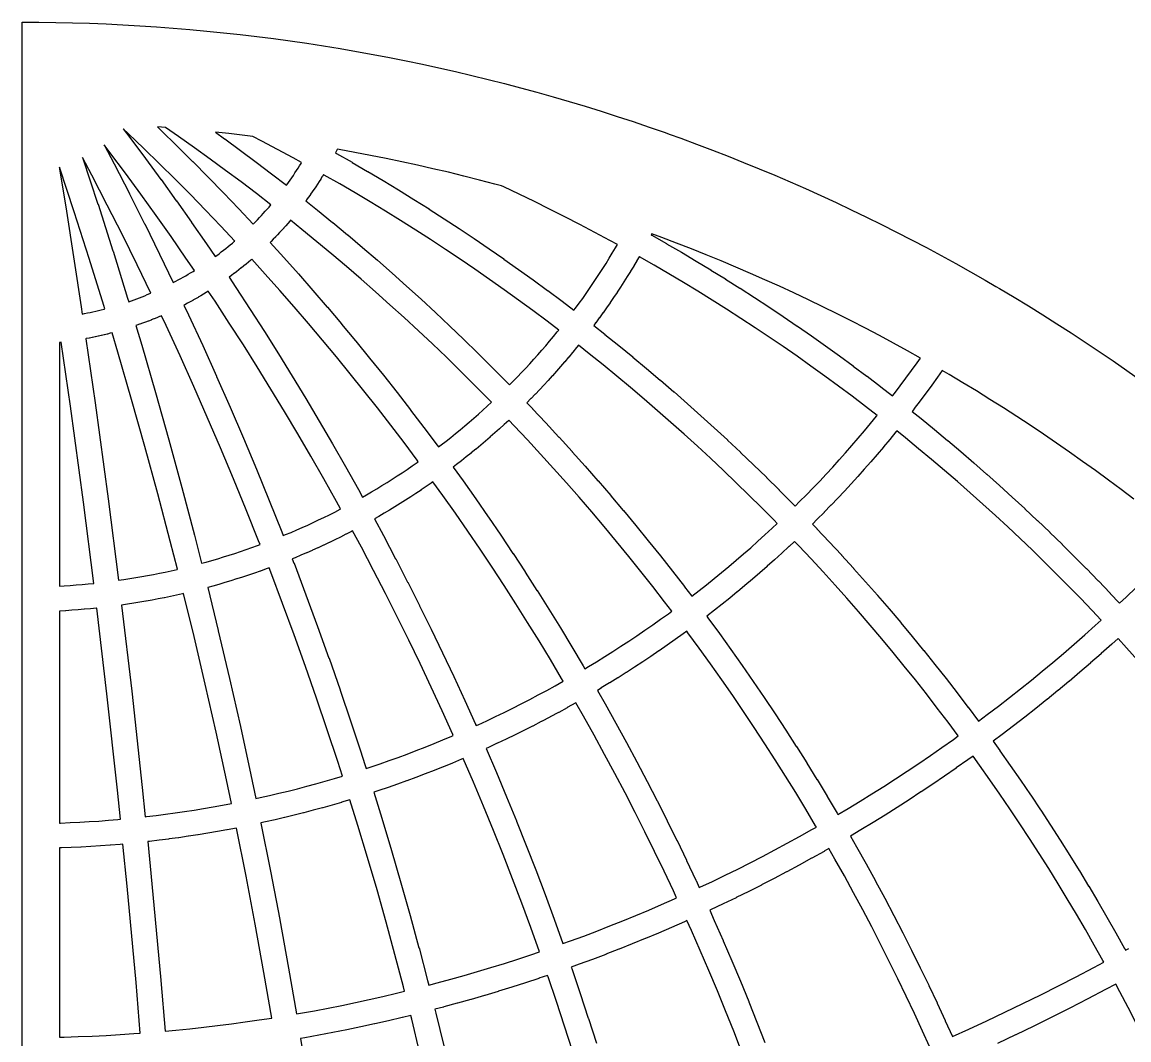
# Model space of a CAD drawing. Header units: millimetres. Extents: x -8 to 155, y -8 to 155.
# Drawn here: x 0 to 89, y 73 to 154.8 of the extents above; entities that cross this region are included whole.
import ezdxf

# ---------------------------------------------------------------- set-up
doc = ezdxf.new("R2010")
doc.units = ezdxf.units.MM
doc.layers.add('CUT_INNER', color=6, linetype='Continuous')
doc.layers.add('CUT_OUTER', color=1, linetype='Continuous')

msp = doc.modelspace()

# ---------------------------------------------------------------- linework, layer by layer
at = {"layer": 'CUT_INNER'}
for points in [[(12.2897, 142.1908), (11.0435, 143.4262), (9.7865, 144.6507), (8.5189, 145.8641), (8.1256, 146.2341), (8.6469, 145.5486), (8.6521, 145.5416), (9.9097, 143.8576), (9.9149, 143.8506), (11.1576, 142.1556), (11.1628, 142.1486), (12.3907, 140.4429), (12.3958, 140.4357), (13.6088, 138.7194), (13.6138, 138.7122), (14.8118, 136.9853), (14.8167, 136.9781), (15.5079, 135.9631), (15.641, 136.0606), (15.8248, 136.1979), (16.0075, 136.3368), (16.1889, 136.4773), (16.3691, 136.6194), (16.5481, 136.763), (16.7258, 136.9082), (16.9022, 137.0549), (17.0773, 137.2032), (17.0941, 137.2176), (15.9631, 138.4199), (14.7497, 139.6875), (13.5252, 140.9445)], [(15.1035, 143.8086), (13.8445, 144.7149), (12.5777, 145.6102), (11.5244, 146.3409), (11.5173, 146.3415), (10.8679, 146.3897), (11.1755, 146.0953), (11.1818, 146.0892), (12.445, 144.8586), (12.4512, 144.8525), (13.7037, 143.6109), (13.7099, 143.6047), (14.9514, 142.3522), (14.9576, 142.346), (16.1882, 141.0828), (16.1942, 141.0765), (17.4138, 139.8025), (17.4198, 139.7962), (18.5661, 138.5776), (18.5935, 138.6047), (18.755, 138.7677), (18.9152, 138.932), (19.0738, 139.0978), (19.2311, 139.2649), (19.3868, 139.4334), (19.5411, 139.6033), (19.6939, 139.7745), (19.8452, 139.947), (19.995, 140.1208), (19.9965, 140.1227), (18.8321, 141.0243), (17.5973, 141.9632), (16.3544, 142.8913)], [(18.5321, 145.6181), (17.8897, 145.6998), (16.6175, 145.8504), (15.5322, 145.9692), (16.2778, 145.4324), (16.2849, 145.4273), (17.5429, 144.5049), (17.55, 144.4997), (18.7999, 143.5663), (18.8069, 143.561), (20.0486, 142.6168), (20.0555, 142.6115), (21.2388, 141.6953), (21.2732, 141.7423), (21.4073, 141.9285), (21.5397, 142.1159), (21.6705, 142.3044), (21.7997, 142.4941), (21.9272, 142.6849), (22.053, 142.8768), (22.1771, 143.0698), (22.2996, 143.2639), (22.4203, 143.459), (22.4627, 143.5288), (21.7853, 143.9005), (20.5266, 144.5768), (19.262, 145.2421)], [(9.8495, 138.5949), (11.0445, 136.1716), (11.0483, 136.1638), (12.1505, 133.8787), (12.3448, 133.9809), (12.547, 134.0895), (12.7482, 134.1999), (12.9484, 134.312), (13.1476, 134.4259), (13.3458, 134.5415), (13.543, 134.6588), (13.7392, 134.7779), (13.8456, 134.8437), (13.1627, 135.8466), (11.9697, 137.5663), (10.7618, 139.2756), (9.5389, 140.9742), (8.3013, 142.6621), (7.049, 144.3391), (6.5901, 144.9426), (7.3843, 143.4332), (7.3883, 143.4254), (8.6254, 141.0233), (8.6294, 141.0155), (9.8456, 138.6028)], [(26.5312, 143.5392), (27.7731, 142.815), (27.7807, 142.8105), (29.0162, 142.0755), (29.0237, 142.071), (30.2528, 141.3251), (30.2602, 141.3206), (31.4828, 140.564), (31.4902, 140.5594), (32.7061, 139.7922), (32.7134, 139.7875), (33.9226, 139.0098), (33.9299, 139.005), (35.1322, 138.2168), (35.1395, 138.212), (36.3349, 137.4132), (36.3421, 137.4083), (37.5305, 136.5992), (37.5377, 136.5943), (38.719, 135.7748), (38.7261, 135.7698), (39.9002, 134.94), (39.9073, 134.935), (41.0741, 134.095), (41.0812, 134.0899), (42.2406, 133.2397), (42.2476, 133.2345), (43.3995, 132.3744), (43.4065, 132.3691), (44.3558, 131.6472), (44.4888, 131.8254), (44.7744, 132.2148), (45.0566, 132.6068), (45.3353, 133.0012), (45.6106, 133.398), (45.8824, 133.7973), (46.1508, 134.1988), (46.4156, 134.6027), (46.6768, 135.0089), (46.9346, 135.4174), (47.1887, 135.8281), (47.4393, 136.241), (47.6862, 136.656), (47.8467, 136.9313), (47.2332, 137.2679), (46.0325, 137.913), (44.8262, 138.5477), (43.6144, 139.1718), (42.3972, 139.7853), (41.1747, 140.3882), (39.947, 140.9804), (38.7142, 141.5618), (38.5354, 141.6442), (37.9931, 141.7921), (36.7543, 142.1182), (35.5127, 142.4336), (34.2684, 142.738), (33.0215, 143.0317), (31.772, 143.3144), (30.5202, 143.5862), (29.266, 143.847), (28.0096, 144.097), (26.7511, 144.3359), (25.4905, 144.5638), (25.3354, 144.5905), (25.3279, 144.5751), (25.3239, 144.5673), (25.2167, 144.3545), (25.2128, 144.3467), (25.1909, 144.3044), (25.2679, 144.2613), (25.2755, 144.257), (26.5237, 143.5436)], [(5.6087, 142.5039), (4.864, 143.9194), (6.0953, 140.1854), (6.098, 140.1771), (7.3022, 136.4152), (7.3048, 136.4069), (8.4761, 132.6346), (8.4787, 132.6262), (8.5657, 132.3373), (8.7775, 132.4113), (8.9935, 132.4888), (9.2088, 132.5682), (9.4233, 132.6495), (9.6372, 132.7327), (9.8503, 132.8177), (10.0627, 132.9046), (10.2743, 132.9934), (10.3392, 133.0212), (9.2452, 135.2892), (8.0541, 137.7047), (6.8419, 140.1096)], [(4.8256, 131.3497), (5.0174, 131.3861), (5.2424, 131.4309), (5.4671, 131.4776), (5.6913, 131.5263), (5.9151, 131.577), (6.1385, 131.6296), (6.3614, 131.6841), (6.5838, 131.7406), (6.6474, 131.7573), (6.561, 132.0445), (5.3923, 135.8084), (4.1907, 139.562), (3.006, 143.1548), (3.006, 143.0084), (3.5571, 139.6248), (3.5584, 139.6161), (4.7419, 131.9268), (4.7432, 131.9181)], [(37.5731, 134.1307), (36.399, 134.9452), (35.2179, 135.7494), (34.0298, 136.5433), (32.8348, 137.3267), (31.633, 138.0997), (30.4245, 138.8622), (29.2094, 139.6142), (27.9878, 140.3554), (26.7598, 141.086), (25.5254, 141.8059), (24.2849, 142.515), (24.2152, 142.554), (24.1313, 142.4156), (24.1267, 142.4082), (24.0014, 142.2056), (23.9967, 142.1982), (23.8696, 141.9967), (23.8649, 141.9894), (23.7361, 141.789), (23.7313, 141.7817), (23.6007, 141.5825), (23.5959, 141.5752), (23.4635, 141.3771), (23.4586, 141.3699), (23.3246, 141.173), (23.3196, 141.1658), (23.1838, 140.97), (23.1788, 140.9629), (23.0413, 140.7683), (23.0363, 140.7612), (22.8971, 140.5679), (22.8919, 140.5608), (22.812, 140.4518), (23.7444, 139.7034), (23.7512, 139.6979), (24.9592, 138.7109), (24.966, 138.7054), (26.1653, 137.7079), (26.172, 137.7022), (27.3626, 136.6943), (27.3693, 136.6886), (28.5511, 135.6704), (28.5577, 135.6646), (29.7305, 134.6361), (29.737, 134.6303), (30.9009, 133.5915), (30.9074, 133.5857), (32.0621, 132.5368), (32.0685, 132.5309), (33.214, 131.472), (33.2204, 131.466), (34.3567, 130.3972), (34.363, 130.3911), (35.4899, 129.3124), (35.4962, 129.3063), (36.6136, 128.2178), (36.6198, 128.2117), (37.7277, 127.1134), (37.7338, 127.1073), (38.8321, 125.9994), (38.8382, 125.9932), (39.1727, 125.6498), (39.4743, 125.9541), (39.8113, 126.3), (40.1453, 126.6489), (40.4762, 127.0007), (40.804, 127.3553), (41.1288, 127.7128), (41.4504, 128.0732), (41.7688, 128.4363), (42.0841, 128.8022), (42.3961, 129.1708), (42.705, 129.5421), (43.0105, 129.9161), (43.1284, 130.063), (42.197, 130.7713), (41.052, 131.6262), (39.8997, 132.4712), (38.74, 133.306)], [(32.9804, 128.9405), (31.8505, 130.0034), (30.7114, 131.0563), (29.5632, 132.0993), (28.4059, 133.1323), (27.2396, 134.155), (26.0645, 135.1676), (24.8805, 136.1699), (23.6879, 137.1618), (22.4866, 138.1433), (21.5696, 138.8793), (21.5217, 138.8227), (21.516, 138.816), (21.3605, 138.6356), (21.3548, 138.629), (21.1977, 138.4499), (21.1919, 138.4433), (21.0333, 138.2656), (21.0275, 138.2591), (20.8673, 138.0828), (20.8614, 138.0763), (20.6997, 137.9014), (20.6937, 137.895), (20.5305, 137.7215), (20.5245, 137.7152), (20.3598, 137.5431), (20.3537, 137.5368), (20.1875, 137.3662), (20.1813, 137.3599), (20.0136, 137.1908), (20.0074, 137.1846), (19.927, 137.1048), (21.0229, 135.8984), (21.0287, 135.8919), (22.2031, 134.5762), (22.2089, 134.5696), (23.3717, 133.2437), (23.3774, 133.2371), (24.5286, 131.9011), (24.5343, 131.8944), (25.6737, 130.5484), (25.6794, 130.5417), (26.8071, 129.1858), (26.8126, 129.1791), (27.9284, 127.8134), (27.9339, 127.8066), (29.0378, 126.4312), (29.0432, 126.4244), (30.135, 125.0394), (30.1404, 125.0325), (31.2201, 123.6381), (31.2254, 123.6312), (32.2929, 122.2274), (32.2982, 122.2204), (33.3534, 120.8073), (33.3586, 120.8003), (33.46, 120.6619), (33.6914, 120.8378), (34.0733, 121.1335), (34.4526, 121.4325), (34.8292, 121.7348), (35.2033, 122.0404), (35.5746, 122.3492), (35.9432, 122.6613), (36.3091, 122.9765), (36.6722, 123.295), (37.0325, 123.6166), (37.39, 123.9413), (37.7317, 124.2571), (37.4058, 124.5917), (36.3137, 125.6933), (35.2121, 126.7854), (34.1009, 127.8678)], [(50.6005, 137.6926), (50.6081, 137.6883), (51.7991, 137.0076), (51.8067, 137.0032), (52.9917, 136.3121), (52.9992, 136.3077), (54.1782, 135.6063), (54.1857, 135.6018), (55.3585, 134.8901), (55.3659, 134.8855), (56.5324, 134.1637), (56.5399, 134.159), (57.7, 133.427), (57.7074, 133.4223), (58.8611, 132.6802), (58.8685, 132.6755), (60.0157, 131.9233), (60.023, 131.9185), (61.1636, 131.1563), (61.1709, 131.1515), (62.3048, 130.3794), (62.312, 130.3744), (63.4391, 129.5925), (63.4463, 129.5875), (64.5666, 128.7958), (64.5737, 128.7907), (65.687, 127.9892), (65.6941, 127.9841), (66.8004, 127.1729), (66.8074, 127.1677), (67.9066, 126.3469), (67.9136, 126.3417), (69.0055, 125.5113), (69.0125, 125.506), (69.9666, 124.7672), (70.1147, 124.9583), (70.5815, 125.5722), (71.0429, 126.1902), (71.499, 126.8121), (71.9496, 127.4381), (72.2091, 127.8053), (71.1671, 128.3889), (70.044, 129.0051), (68.9156, 129.6114), (67.7819, 130.2078), (66.6431, 130.7944), (65.4991, 131.371), (64.3502, 131.9375), (63.1964, 132.4941), (62.0378, 133.0405), (60.8745, 133.5768), (59.7065, 134.103), (58.534, 134.6189), (57.357, 135.1246), (56.1756, 135.6199), (54.99, 136.105), (53.8002, 136.5797), (52.6063, 137.044), (51.4083, 137.4978), (50.618, 137.7894), (50.574, 137.7075)], [(25.2635, 127.9078), (24.1414, 129.2569), (23.0076, 130.5963), (21.8621, 131.9257), (20.7051, 133.245), (19.5366, 134.5542), (18.455, 135.7449), (18.3822, 135.6822), (18.3755, 135.6765), (18.1937, 135.5226), (18.187, 135.517), (18.0039, 135.3646), (17.9971, 135.3591), (17.8126, 135.2084), (17.8058, 135.2029), (17.6201, 135.0538), (17.6132, 135.0483), (17.4262, 134.9008), (17.4193, 134.8955), (17.2309, 134.7496), (17.224, 134.7443), (17.0344, 134.6001), (17.0274, 134.5948), (16.8365, 134.4523), (16.8295, 134.4471), (16.6374, 134.3063), (16.6303, 134.3011), (16.6285, 134.2998), (17.1722, 133.4861), (17.177, 133.4788), (18.3294, 131.7211), (18.3341, 131.7138), (19.4711, 129.9462), (19.4758, 129.9388), (20.5973, 128.1613), (20.6019, 128.1539), (21.7079, 126.3667), (21.7125, 126.3592), (22.8028, 124.5624), (22.8073, 124.5549), (23.8819, 122.7487), (23.8863, 122.7411), (24.9451, 120.9256), (24.9495, 120.918), (25.9924, 119.0933), (25.9967, 119.0857), (27.0237, 117.2519), (27.0279, 117.2443), (27.3606, 116.6378), (27.6721, 116.8159), (28.0893, 117.0592), (28.5044, 117.3061), (28.9173, 117.5567), (29.328, 117.8108), (29.7364, 118.0685), (30.1426, 118.3298), (30.5465, 118.5946), (30.9481, 118.8629), (31.3473, 119.1347), (31.7441, 119.41), (31.8422, 119.4793), (31.745, 119.6118), (30.6951, 121.0178), (29.6329, 122.4147), (28.5586, 123.8022), (27.4722, 125.1803), (26.3738, 126.5488)], [(49.0787, 127.8975), (49.0854, 127.892), (50.1908, 126.9726), (50.1975, 126.967), (51.2947, 126.0381), (51.3014, 126.0324), (52.3905, 125.094), (52.3971, 125.0882), (53.478, 124.1403), (53.4846, 124.1345), (54.5571, 123.1772), (54.5636, 123.1714), (55.6278, 122.2047), (55.6343, 122.1988), (56.69, 121.2229), (56.6964, 121.217), (57.7435, 120.2319), (57.7499, 120.2259), (58.7884, 119.2317), (58.7947, 119.2256), (59.8245, 118.2224), (59.8307, 118.2163), (60.8518, 117.2042), (60.8579, 117.198), (61.8701, 116.177), (61.8762, 116.1707), (62.1313, 115.9089), (62.4924, 116.2668), (63.0354, 116.8145), (63.5735, 117.367), (64.1068, 117.9241), (64.6353, 118.4858), (65.1588, 119.0522), (65.6773, 119.623), (66.1909, 120.1984), (66.6994, 120.7783), (67.2028, 121.3625), (67.7012, 121.9512), (68.1943, 122.5441), (68.6823, 123.1414), (68.7247, 123.1943), (67.789, 123.9188), (66.704, 124.7438), (65.6119, 125.5594), (64.5126, 126.3654), (63.4064, 127.1617), (62.2933, 127.9484), (61.1733, 128.7254), (60.0466, 129.4925), (58.9133, 130.2498), (57.7734, 130.9971), (56.627, 131.7345), (55.4742, 132.4619), (54.3151, 133.1791), (53.1498, 133.8863), (51.9784, 134.5832), (50.8009, 135.2699), (49.6175, 135.9462), (49.5984, 135.9569), (49.4151, 135.6427), (49.4107, 135.6352), (49.1593, 135.2126), (49.1548, 135.2051), (48.8997, 134.7847), (48.8951, 134.7773), (48.6364, 134.3591), (48.6317, 134.3517), (48.3693, 133.9359), (48.3647, 133.9285), (48.0986, 133.5149), (48.0939, 133.5076), (47.8243, 133.0964), (47.8195, 133.0891), (47.5463, 132.6803), (47.5414, 132.673), (47.2646, 132.2666), (47.2597, 132.2594), (46.9794, 131.8554), (46.9744, 131.8482), (46.6906, 131.4466), (46.6855, 131.4395), (46.3983, 131.0405), (46.3931, 131.0334), (46.1024, 130.6368), (46.0972, 130.6298), (45.9403, 130.4197), (46.8305, 129.718), (46.8373, 129.7125), (47.9586, 128.8126), (47.9654, 128.8071)], [(14.517, 128.8089), (15.6267, 126.3453), (15.6303, 126.3374), (16.7185, 123.8642), (16.722, 123.8562), (17.7886, 121.3737), (17.792, 121.3657), (18.8368, 118.8739), (18.8402, 118.8659), (19.8633, 116.3651), (19.8665, 116.357), (20.8678, 113.8474), (20.871, 113.8393), (20.9889, 113.5361), (21.1793, 113.614), (21.6247, 113.8007), (22.0685, 113.9914), (22.5105, 114.1859), (22.9509, 114.3843), (23.3895, 114.5865), (23.8263, 114.7925), (24.2613, 115.0023), (24.6945, 115.2159), (25.1258, 115.4333), (25.5551, 115.6544), (25.6011, 115.6786), (25.2731, 116.2765), (24.2504, 118.1027), (23.2118, 119.9198), (22.1574, 121.7278), (21.0873, 123.5265), (20.0015, 125.3158), (18.9001, 127.0956), (17.7833, 128.8657), (16.651, 130.626), (15.5035, 132.3763), (14.9662, 133.1805), (14.79, 133.0715), (14.7825, 133.0669), (14.5789, 132.9433), (14.5714, 132.9388), (14.3667, 132.817), (14.3591, 132.8126), (14.1534, 132.6926), (14.1458, 132.6882), (13.939, 132.57), (13.9314, 132.5657), (13.7235, 132.4493), (13.7159, 132.4451), (13.507, 132.3305), (13.4994, 132.3263), (13.2895, 132.2136), (13.2818, 132.2095), (13.071, 132.0985), (13.0632, 132.0945), (13.0072, 132.0657), (13.3785, 131.2785), (13.3822, 131.2706), (14.5134, 128.8168)], [(13.7978, 125.5262), (12.6916, 127.9818), (11.5641, 130.4276), (11.196, 131.2082), (11.0614, 131.1504), (11.0533, 131.147), (10.8337, 131.0548), (10.8256, 131.0515), (10.6051, 130.9613), (10.597, 130.958), (10.3757, 130.8698), (10.3676, 130.8665), (10.1456, 130.7802), (10.1374, 130.7771), (9.9147, 130.6927), (9.9065, 130.6896), (9.683, 130.6072), (9.6748, 130.6042), (9.4506, 130.5237), (9.4423, 130.5208), (9.2174, 130.4422), (9.2092, 130.4394), (9.1436, 130.4171), (9.6171, 128.8438), (9.6196, 128.8354), (10.7249, 125.0433), (10.7273, 125.0349), (11.7995, 121.2332), (11.8018, 121.2248), (12.8408, 117.4139), (12.843, 117.4055), (13.8487, 113.5857), (13.8509, 113.5772), (14.4255, 111.3146), (14.7901, 111.414), (15.2549, 111.5451), (15.7186, 111.6802), (16.1811, 111.8194), (16.6423, 111.9626), (17.1023, 112.1099), (17.561, 112.2611), (18.0183, 112.4164), (18.4743, 112.5756), (18.9288, 112.7388), (19.1211, 112.8097), (19.0048, 113.1089), (18.0068, 115.6103), (16.9871, 118.103), (15.9456, 120.5867), (14.8825, 123.0611)], [(3.006, 109.4832), (3.3787, 109.5044), (3.8606, 109.536), (4.3423, 109.5717), (4.8236, 109.6117), (5.3045, 109.6559), (5.7549, 109.7013), (4.9236, 116.2353), (3.8757, 123.9355), (3.1308, 129.0729), (3.006, 129.0593)], [(6.9111, 116.4925), (7.7439, 109.9458), (8.1804, 110.009), (8.6577, 110.0825), (9.1344, 110.1602), (9.6104, 110.2419), (10.0857, 110.3279), (10.5602, 110.418), (11.0339, 110.5122), (11.5067, 110.6105), (11.9787, 110.713), (12.4497, 110.8196), (12.4817, 110.8271), (11.9096, 113.0797), (10.9062, 116.891), (9.8695, 120.6934), (8.7997, 124.4867), (7.6968, 128.2705), (7.2253, 129.8372), (7.0898, 129.8015), (7.0813, 129.7993), (6.8504, 129.7407), (6.8419, 129.7386), (6.6106, 129.682), (6.6021, 129.6799), (6.3702, 129.6253), (6.3617, 129.6233), (6.1293, 129.5708), (6.1208, 129.5689), (5.888, 129.5183), (5.8795, 129.5165), (5.6462, 129.468), (5.6377, 129.4663), (5.404, 129.4198), (5.3954, 129.4181), (5.1614, 129.3737), (5.1528, 129.3721), (5.1134, 129.365), (5.8596, 124.2187), (5.8608, 124.2101), (6.9099, 116.5012)], [(56.3673, 118.7752), (55.3265, 119.7543), (54.2772, 120.7243), (53.2195, 121.685), (52.1534, 122.6365), (51.0791, 123.5787), (49.9966, 124.5114), (48.906, 125.4347), (47.8073, 126.3484), (46.7008, 127.2525), (45.5864, 128.1469), (44.7129, 128.8355), (44.5707, 128.6584), (44.5652, 128.6516), (44.2541, 128.2708), (44.2485, 128.264), (43.9341, 127.886), (43.9285, 127.8793), (43.6108, 127.504), (43.6051, 127.4973), (43.2841, 127.1248), (43.2784, 127.1182), (42.9542, 126.7486), (42.9484, 126.742), (42.621, 126.3752), (42.6151, 126.3687), (42.2845, 126.0047), (42.2786, 125.9982), (41.9448, 125.6372), (41.9389, 125.6308), (41.6019, 125.2726), (41.5959, 125.2663), (41.2559, 124.9111), (41.2498, 124.9048), (40.9067, 124.5526), (40.9006, 124.5463), (40.5656, 124.2084), (41.0115, 123.7426), (41.0176, 123.7363), (42.0864, 122.6), (42.0924, 122.5936), (43.1513, 121.4481), (43.1572, 121.4417), (44.2061, 120.287), (44.2119, 120.2805), (45.2507, 119.1166), (45.2565, 119.1101), (46.285, 117.9372), (46.2908, 117.9306), (47.309, 116.7489), (47.3147, 116.7422), (48.3226, 115.5516), (48.3283, 115.5449), (49.3258, 114.3455), (49.3313, 114.3388), (50.3183, 113.1308), (50.3238, 113.124), (51.3002, 111.9074), (51.3057, 111.9005), (52.2715, 110.6755), (52.2768, 110.6686), (53.2319, 109.4351), (53.2372, 109.4282), (53.8212, 108.6603), (54.4107, 109.1167), (55.0163, 109.5942), (55.6178, 110.0769), (56.2151, 110.5649), (56.808, 111.058), (57.3967, 111.5563), (57.9809, 112.0598), (58.5608, 112.5683), (59.1361, 113.0818), (59.707, 113.6004), (60.2734, 114.1239), (60.6903, 114.5162), (60.4438, 114.7692), (59.4378, 115.784), (58.423, 116.79), (57.3995, 117.7871)], [(47.7822, 113.0675), (46.7903, 114.2601), (45.788, 115.4441), (44.7755, 116.6192), (43.7527, 117.7855), (42.7197, 118.9428), (41.6767, 120.091), (40.6238, 121.2301), (39.5609, 122.36), (39.1245, 122.8158), (39.1146, 122.8065), (39.1082, 122.8005), (38.7471, 122.4668), (38.7407, 122.4609), (38.3767, 122.1303), (38.3702, 122.1244), (38.0034, 121.797), (37.9968, 121.7912), (37.6271, 121.467), (37.6205, 121.4612), (37.248, 121.1403), (37.2414, 121.1346), (36.8661, 120.8169), (36.8594, 120.8113), (36.4813, 120.4968), (36.4746, 120.4913), (36.0938, 120.1802), (36.087, 120.1747), (35.7035, 119.8669), (35.6967, 119.8615), (35.3105, 119.557), (35.3036, 119.5517), (34.9149, 119.2506), (34.9079, 119.2453), (34.6424, 119.0434), (35.4369, 117.9397), (35.4419, 117.9326), (36.4598, 116.4924), (36.4648, 116.4853), (37.47, 115.0362), (37.475, 115.029), (38.4675, 113.5713), (38.4724, 113.564), (39.4522, 112.0977), (39.457, 112.0904), (40.424, 110.6155), (40.4287, 110.6082), (41.3828, 109.125), (41.3875, 109.1176), (42.3285, 107.6261), (42.3332, 107.6187), (43.2612, 106.1191), (43.2657, 106.1116), (44.1806, 104.6039), (44.1851, 104.5964), (45.0868, 103.0808), (45.0913, 103.0733), (45.2308, 102.834), (45.5178, 103.0048), (46.1772, 103.4049), (46.833, 103.8107), (47.4852, 104.2223), (48.1339, 104.6395), (48.7789, 105.0624), (49.4201, 105.4909), (50.0576, 105.9249), (50.6913, 106.3645), (51.3211, 106.8096), (51.947, 107.2602), (52.2174, 107.4585), (51.6447, 108.2117), (50.695, 109.4382), (49.7346, 110.6564), (48.7637, 111.8662)], [(65.8526, 111.9805), (65.8585, 111.9741), (66.8251, 110.9099), (66.831, 110.9034), (67.7883, 109.8308), (67.7941, 109.8242), (68.742, 108.7433), (68.7478, 108.7367), (69.6862, 107.6476), (69.6919, 107.641), (70.6208, 106.5437), (70.6264, 106.537), (71.5457, 105.4317), (71.5513, 105.4249), (72.4609, 104.3116), (72.4664, 104.3048), (73.3663, 103.1836), (73.3717, 103.1767), (74.2618, 102.0477), (74.2672, 102.0408), (75.1473, 100.9041), (75.1526, 100.8971), (76.0229, 99.7527), (76.0281, 99.7458), (76.8685, 98.6204), (77.5734, 99.1468), (78.4687, 99.8276), (79.3582, 100.5163), (80.2415, 101.2127), (81.1188, 101.9168), (81.9898, 102.6285), (82.8547, 103.3477), (83.7132, 104.0745), (84.5654, 104.8088), (85.4111, 105.5505), (86.2503, 106.2995), (86.7355, 106.7402), (86.0035, 107.5184), (85.061, 108.503), (84.1098, 109.4794), (83.1502, 110.4474), (82.1822, 111.407), (81.2058, 112.3581), (80.2212, 113.3007), (79.2284, 114.2347), (78.2274, 115.1599), (77.2185, 116.0764), (76.2015, 116.984), (75.1767, 117.8828), (74.1441, 118.7725), (73.1038, 119.6532), (72.0558, 120.5248), (71.0003, 121.3872), (70.297, 121.9516), (70.2424, 121.8836), (70.2369, 121.8768), (69.7434, 121.2728), (69.7379, 121.2661), (69.2391, 120.6664), (69.2335, 120.6597), (68.7295, 120.0644), (68.7239, 120.0577), (68.2147, 119.4668), (68.209, 119.4602), (67.6947, 118.8738), (67.6889, 118.8673), (67.1695, 118.2854), (67.1637, 118.2789), (66.6392, 117.7015), (66.6333, 117.6951), (66.1039, 117.1223), (66.0979, 117.1159), (65.5635, 116.5478), (65.5575, 116.5414), (65.0181, 115.978), (65.012, 115.9717), (64.4678, 115.413), (64.4616, 115.4068), (63.9125, 114.8528), (63.9063, 114.8467), (63.524, 114.4676), (63.8796, 114.0961), (63.8857, 114.0898), (64.8707, 113.0426), (64.8767, 113.0362)], [(37.7835, 110.988), (36.8086, 112.447), (35.8209, 113.8976), (34.8207, 115.3394), (33.8079, 116.7724), (33.0244, 117.8609), (32.8972, 117.771), (32.89, 117.7659), (32.486, 117.4857), (32.4788, 117.4807), (32.0723, 117.204), (32.0651, 117.1991), (31.6563, 116.9259), (31.649, 116.9211), (31.2377, 116.6515), (31.2304, 116.6467), (30.8169, 116.3807), (30.8095, 116.376), (30.3936, 116.1136), (30.3862, 116.109), (29.9681, 115.8502), (29.9606, 115.8457), (29.5403, 115.5906), (29.5328, 115.5861), (29.1102, 115.3347), (29.1027, 115.3302), (28.6779, 115.0825), (28.6703, 115.0782), (28.3202, 114.878), (29.0378, 113.5426), (29.0419, 113.5348), (30.0205, 111.6748), (30.0245, 111.6671), (30.9869, 109.7986), (30.9908, 109.7908), (31.9368, 107.914), (31.9407, 107.9062), (32.8703, 106.0212), (32.8741, 106.0133), (33.7872, 104.1203), (33.791, 104.1124), (34.6875, 102.2115), (34.6912, 102.2036), (35.5711, 100.2949), (35.5747, 100.2869), (36.438, 98.3706), (36.4415, 98.3627), (36.4846, 98.2647), (36.6496, 98.339), (37.35, 98.6619), (38.0475, 98.9909), (38.7422, 99.3259), (39.4339, 99.6671), (40.1226, 100.0142), (40.8082, 100.3673), (41.4908, 100.7264), (42.1701, 101.0915), (42.8463, 101.4624), (43.498, 101.8274), (43.3624, 102.0599), (42.4651, 103.568), (41.5548, 105.0682), (40.6314, 106.5605), (39.695, 108.0446), (38.7457, 109.5204)], [(23.7519, 106.2349), (24.6649, 103.6919), (24.6679, 103.6836), (25.5587, 101.1328), (25.5615, 101.1245), (26.43, 98.566), (26.4328, 98.5577), (27.2789, 95.9916), (27.2816, 95.9833), (27.6539, 94.8204), (28.0426, 94.9486), (28.7729, 95.1965), (29.501, 95.4508), (30.2269, 95.7114), (30.9505, 95.9784), (31.6717, 96.2516), (32.3905, 96.5311), (33.1068, 96.8169), (33.8206, 97.1089), (34.5319, 97.4072), (34.6502, 97.458), (34.609, 97.5516), (33.7494, 99.4599), (32.8731, 101.3606), (31.9803, 103.2536), (31.071, 105.1388), (30.1453, 107.0159), (29.2033, 108.8849), (28.2449, 110.7456), (27.2704, 112.5979), (26.5606, 113.919), (26.4843, 113.8789), (26.4766, 113.8748), (26.0394, 113.6497), (26.0317, 113.6457), (25.5926, 113.4244), (25.5847, 113.4205), (25.1437, 113.203), (25.1359, 113.1992), (24.693, 112.9856), (24.6851, 112.9818), (24.2404, 112.7721), (24.2324, 112.7684), (23.7859, 112.5625), (23.7779, 112.5589), (23.3296, 112.3569), (23.3216, 112.3534), (22.8716, 112.1553), (22.8635, 112.1519), (22.4118, 111.9578), (22.4037, 111.9543), (21.9503, 111.7642), (21.9422, 111.7608), (21.7153, 111.668), (21.8503, 111.321), (21.8534, 111.3129), (22.8107, 108.7862), (22.8137, 108.778), (23.7489, 106.2431)], [(70.9063, 103.047), (70.0022, 104.1536), (69.0885, 105.2522), (68.1652, 106.3428), (67.2324, 107.4253), (66.2903, 108.4996), (65.3388, 109.5657), (64.378, 110.6234), (63.4081, 111.6727), (62.429, 112.7135), (62.083, 113.0749), (61.6433, 112.6613), (61.6369, 112.6553), (61.0641, 112.1258), (61.0577, 112.1199), (60.4803, 111.5955), (60.4738, 111.5897), (59.8919, 111.0703), (59.8854, 111.0645), (59.299, 110.5502), (59.2924, 110.5445), (58.7015, 110.0353), (58.6948, 110.0297), (58.0995, 109.5257), (58.0928, 109.5201), (57.4931, 109.0213), (57.4864, 109.0158), (56.8824, 108.5223), (56.8756, 108.5168), (56.2673, 108.0285), (56.2604, 108.0231), (55.6479, 107.5402), (55.641, 107.5348), (55.0245, 107.0575), (55.1201, 106.9296), (55.1253, 106.9225), (56.0477, 105.6645), (56.0528, 105.6574), (56.9642, 104.3914), (56.9693, 104.3843), (57.8696, 103.1104), (57.8747, 103.1032), (58.7638, 101.8215), (58.7688, 101.8143), (59.6467, 100.5248), (59.6516, 100.5176), (60.5183, 99.2205), (60.5231, 99.2132), (61.3784, 97.9086), (61.3832, 97.9013), (62.2271, 96.5893), (62.2318, 96.5819), (63.0642, 95.2626), (63.0688, 95.2552), (63.8897, 93.9287), (63.8943, 93.9212), (64.7036, 92.5876), (64.7081, 92.5801), (65.5057, 91.2395), (65.5101, 91.2319), (65.5759, 91.119), (66.3879, 91.6021), (67.3495, 92.1856), (68.3061, 92.7775), (69.2574, 93.3778), (70.2034, 93.9863), (71.1441, 94.6031), (72.0794, 95.228), (73.0092, 95.8611), (73.9334, 96.5022), (74.852, 97.1514), (75.2502, 97.4381), (74.425, 98.5432), (73.5601, 99.6806), (72.6853, 100.8105), (71.8007, 101.9326)], [(20.9351, 108.0803), (19.9809, 110.5988), (19.8476, 110.9417), (19.6184, 110.8572), (19.6101, 110.8542), (19.1474, 110.688), (19.1391, 110.6851), (18.6749, 110.523), (18.6666, 110.5201), (18.201, 110.3621), (18.1927, 110.3593), (17.7257, 110.2053), (17.7174, 110.2026), (17.2491, 110.0527), (17.2408, 110.0501), (16.7712, 109.9043), (16.7628, 109.9017), (16.292, 109.76), (16.2836, 109.7575), (15.8115, 109.6199), (15.8031, 109.6175), (15.3299, 109.484), (15.3214, 109.4817), (14.9156, 109.3711), (15.7641, 105.9035), (15.7662, 105.895), (16.6715, 102.0502), (16.6735, 102.0417), (17.5452, 98.1891), (17.5471, 98.1806), (18.3852, 94.3205), (18.387, 94.312), (18.7844, 92.4018), (19.1284, 92.4765), (19.8806, 92.6467), (20.6313, 92.8235), (21.3805, 93.0068), (22.128, 93.1966), (22.8738, 93.393), (23.6179, 93.5959), (24.3602, 93.8052), (25.1006, 94.021), (25.7437, 94.2146), (25.3744, 95.3682), (24.531, 97.9259), (23.6653, 100.4762), (22.7773, 103.0188), (21.8673, 105.5536)], [(9.894, 90.9376), (10.0046, 90.9497), (10.7705, 91.0404), (11.5356, 91.1377), (12.2998, 91.2417), (13.063, 91.3524), (13.8253, 91.4697), (14.5865, 91.5937), (15.3466, 91.7243), (16.1055, 91.8615), (16.8216, 91.9974), (16.4259, 93.8996), (15.5897, 97.7511), (14.7199, 101.5951), (13.8165, 105.4314), (12.9718, 108.8837), (12.9048, 108.868), (12.8963, 108.866), (12.4167, 108.7575), (12.4082, 108.7556), (11.9276, 108.6512), (11.9191, 108.6494), (11.4377, 108.5493), (11.4291, 108.5475), (10.9468, 108.4516), (10.9383, 108.45), (10.4552, 108.3582), (10.4466, 108.3566), (9.9627, 108.2691), (9.9541, 108.2676), (9.4695, 108.1844), (9.4609, 108.1829), (8.9756, 108.1039), (8.9669, 108.1025), (8.4809, 108.0277), (8.4723, 108.0264), (7.9898, 107.9565), (8.8084, 101.0402), (8.8094, 101.0315), (9.6564, 93.2978), (9.6573, 93.2891)], [(5.9902, 107.7108), (5.5009, 107.6616), (5.4922, 107.6607), (5.0026, 107.6157), (4.9939, 107.615), (4.5038, 107.5743), (4.4951, 107.5736), (4.0048, 107.5371), (3.996, 107.5365), (3.5054, 107.5044), (3.4967, 107.5038), (3.006, 107.476), (3.006, 90.433), (3.0843, 90.4354), (3.855, 90.4657), (4.6253, 90.5027), (5.3953, 90.5464), (6.1649, 90.5969), (6.934, 90.654), (7.7026, 90.7179), (7.9002, 90.7361), (7.6638, 93.084), (6.8178, 100.809), (6.0007, 107.712), (5.9989, 107.7118)], [(60.5393, 95.5089), (59.7001, 96.8135), (58.8496, 98.1108), (57.9878, 99.4006), (57.1148, 100.6828), (56.2306, 101.9573), (55.3353, 103.2241), (54.429, 104.483), (53.5117, 105.734), (53.4208, 105.8558), (53.1285, 105.6415), (53.1214, 105.6364), (52.4884, 105.1807), (52.4813, 105.1756), (51.8443, 104.7254), (51.8372, 104.7204), (51.1963, 104.2758), (51.1891, 104.2709), (50.5444, 103.8319), (50.5371, 103.827), (49.8886, 103.3937), (49.8813, 103.3889), (49.229, 102.9612), (49.2217, 102.9564), (48.5657, 102.5345), (48.5583, 102.5298), (47.8987, 102.1136), (47.8912, 102.1089), (47.228, 101.6985), (47.2205, 101.6939), (46.5537, 101.2893), (46.5462, 101.2848), (46.2365, 101.1006), (46.8592, 100.0111), (46.8635, 100.0035), (47.7252, 98.4648), (47.7295, 98.4572), (48.5777, 96.911), (48.5819, 96.9033), (49.4166, 95.3498), (49.4207, 95.3421), (50.2419, 93.7814), (50.2459, 93.7736), (51.0534, 92.2058), (51.0574, 92.198), (51.8511, 90.6232), (51.855, 90.6153), (52.635, 89.0336), (52.6389, 89.0258), (53.405, 87.4373), (53.4088, 87.4295), (54.1611, 85.8344), (54.1648, 85.8265), (54.4315, 85.2479), (54.4751, 85.2679), (55.4925, 85.7478), (56.5056, 86.2364), (57.5145, 86.734), (58.5189, 87.2402), (59.5189, 87.7553), (60.5144, 88.279), (61.5053, 88.8115), (62.4915, 89.3525), (63.4729, 89.9021), (63.8425, 90.1134), (63.7812, 90.2186), (62.988, 91.5517), (62.1833, 92.8779), (61.367, 94.197)], [(47.6492, 94.4051), (46.8186, 95.9509), (45.9746, 97.4894), (45.1172, 99.0205), (44.5037, 100.0938), (44.5022, 100.0929), (43.8217, 99.7118), (43.814, 99.7076), (43.1302, 99.3324), (43.1225, 99.3282), (42.4354, 98.959), (42.4277, 98.9549), (41.7374, 98.5918), (41.7297, 98.5877), (41.0363, 98.2306), (41.0285, 98.2266), (40.332, 97.8756), (40.3242, 97.8717), (39.6246, 97.5267), (39.6167, 97.5228), (38.9142, 97.184), (38.9063, 97.1802), (38.2009, 96.8475), (38.1929, 96.8438), (37.4846, 96.5173), (37.4767, 96.5136), (37.2917, 96.4303), (38.1211, 94.4998), (38.1245, 94.4918), (38.9373, 92.5536), (38.9406, 92.5455), (39.7365, 90.6003), (39.7397, 90.5922), (40.5186, 88.64), (40.5218, 88.6319), (41.2835, 86.6731), (41.2866, 86.6649), (42.0313, 84.6995), (42.0343, 84.6913), (42.7618, 82.7195), (42.7648, 82.7113), (43.4711, 80.7439), (44.0861, 80.9647), (45.1414, 81.354), (46.1933, 81.7525), (47.2416, 82.1602), (48.2864, 82.577), (49.3275, 83.003), (50.3649, 83.4379), (51.3984, 83.882), (52.4279, 84.335), (52.6082, 84.4162), (52.3467, 84.9835), (51.5981, 86.5707), (50.8358, 88.1512), (50.0596, 89.7251), (49.2698, 91.2921), (48.4663, 92.8521)], [(30.4514, 85.6148), (31.1849, 83.0143), (31.1872, 83.0059), (31.8979, 80.3991), (31.9001, 80.3907), (32.5881, 77.7778), (32.5903, 77.7693), (32.6829, 77.4046), (33.3615, 77.5832), (34.4468, 77.8791), (35.5294, 78.1844), (36.6093, 78.4992), (37.6864, 78.8234), (38.7607, 79.1569), (39.832, 79.4999), (40.9003, 79.8521), (41.5793, 80.0826), (40.8801, 82.03), (40.1557, 83.9936), (39.4142, 85.9508), (38.6556, 87.9015), (37.88, 89.8455), (37.0875, 91.7826), (36.2781, 93.7128), (35.4572, 95.6236), (35.3189, 95.5642), (35.3109, 95.5608), (34.5916, 95.2592), (34.5835, 95.2558), (33.8616, 94.9605), (33.8535, 94.9572), (33.129, 94.6682), (33.1209, 94.665), (32.3939, 94.3823), (32.3858, 94.3791), (31.6564, 94.1028), (31.6482, 94.0997), (30.9164, 93.8298), (30.9082, 93.8268), (30.1741, 93.5632), (30.1659, 93.5603), (29.4295, 93.3031), (29.4212, 93.3003), (28.6826, 93.0496), (28.6744, 93.0468), (28.2605, 92.9104), (28.9092, 90.8213), (28.9118, 90.8129), (29.6905, 88.2256), (29.693, 88.2172), (30.449, 85.6232)], [(84.7398, 83.106), (84.0092, 84.3341), (83.2679, 85.5557), (82.516, 86.7708), (81.7535, 87.9792), (80.9805, 89.181), (80.197, 90.376), (79.4032, 91.5641), (78.599, 92.7453), (77.7845, 93.9193), (76.9598, 95.0862), (76.4319, 95.8195), (76.0193, 95.5225), (76.0122, 95.5174), (75.0865, 94.8631), (75.0793, 94.8581), (74.1479, 94.212), (74.1407, 94.207), (73.2037, 93.569), (73.1964, 93.5641), (72.2539, 92.9344), (72.2466, 92.9295), (71.2986, 92.308), (71.2912, 92.3032), (70.3378, 91.69), (70.3304, 91.6853), (69.3717, 91.0804), (69.3643, 91.0757), (68.4004, 90.4792), (68.3929, 90.4747), (67.4238, 89.8866), (67.4163, 89.8821), (66.5813, 89.3853), (67.0744, 88.5224), (67.0787, 88.5148), (67.841, 87.1538), (67.8452, 87.1461), (68.5955, 85.7785), (68.5997, 85.7708), (69.3381, 84.3966), (69.3422, 84.3889), (70.0685, 83.0084), (70.0725, 83.0006), (70.7868, 81.6138), (70.7908, 81.606), (71.4929, 80.213), (71.4968, 80.2051), (72.1868, 78.806), (72.1906, 78.7982), (72.8683, 77.3931), (72.8721, 77.3852), (73.5375, 75.9743), (73.5412, 75.9664), (74.1943, 74.5497), (74.1979, 74.5418), (74.7693, 73.2733), (76.0935, 73.8698), (77.5476, 74.5401), (78.9959, 75.2232), (80.4382, 75.9189), (81.8743, 76.6271), (83.3042, 77.3478), (84.7278, 78.081), (86.1449, 78.8266), (86.9389, 79.2532), (86.8669, 79.3844), (86.1687, 80.6311), (85.4597, 81.8717)], [(26.9941, 90.2312), (26.3503, 92.3044), (25.6739, 92.1008), (25.6656, 92.0983), (24.9167, 91.88), (24.9083, 91.8776), (24.1576, 91.6659), (24.1492, 91.6636), (23.3967, 91.4584), (23.3883, 91.4562), (22.634, 91.2576), (22.6255, 91.2554), (21.8695, 91.0634), (21.861, 91.0613), (21.1034, 90.8759), (21.0949, 90.8738), (20.3357, 90.6951), (20.3272, 90.6931), (19.5664, 90.521), (19.5579, 90.5191), (19.1925, 90.4397), (19.1932, 90.4362), (19.9638, 86.5621), (19.9654, 86.5536), (20.7022, 82.6729), (20.7038, 82.6643), (21.4067, 78.7774), (21.4082, 78.7688), (22.0402, 75.0905), (22.3831, 75.1494), (23.49, 75.3495), (24.5951, 75.5593), (25.6983, 75.7788), (26.7996, 76.0079), (27.8989, 76.2465), (28.996, 76.4948), (30.0909, 76.7526), (30.7405, 76.9115), (30.649, 77.2718), (29.9633, 79.8762), (29.2549, 82.4746), (28.5239, 85.0666), (27.7702, 87.6522)], [(11.4891, 73.705), (12.3544, 73.7845), (13.4736, 73.8972), (14.5918, 74.0197), (15.7088, 74.1519), (16.8247, 74.2938), (17.9393, 74.4455), (19.0525, 74.6069), (20.0632, 74.7625), (19.4339, 78.4251), (18.7325, 82.3034), (17.9974, 86.1755), (17.2297, 90.0351), (16.475, 89.8918), (16.4664, 89.8903), (15.6989, 89.7515), (15.6903, 89.7499), (14.9216, 89.6179), (14.913, 89.6164), (14.1431, 89.491), (14.1345, 89.4897), (13.3636, 89.371), (13.3549, 89.3697), (12.583, 89.2578), (12.5744, 89.2566), (11.8015, 89.1514), (11.7928, 89.1503), (11.0191, 89.0518), (11.0104, 89.0508), (10.2358, 88.9591), (10.2271, 88.9581), (10.0948, 88.9436), (10.4367, 85.5483), (10.4376, 85.5396), (11.1494, 77.7924), (11.1502, 77.7836)], [(7.8729, 88.7212), (7.0956, 88.6566), (7.0869, 88.6559), (6.3091, 88.5981), (6.3003, 88.5975), (5.522, 88.5465), (5.5133, 88.5459), (4.7346, 88.5017), (4.7258, 88.5012), (3.9468, 88.4638), (3.938, 88.4634), (3.1586, 88.4328), (3.1499, 88.4325), (3.006, 88.4281), (3.006, 73.2272), (3.3742, 73.2353), (4.4985, 73.2696), (5.6225, 73.3138), (6.7461, 73.3677), (7.8691, 73.4315), (8.9915, 73.5051), (9.4917, 73.5423), (9.1534, 77.6133), (8.4424, 85.3519), (8.101, 88.7421), (7.8816, 88.7219)]]:
    msp.add_lwpolyline(points, close=True, dxfattribs=at)
for points in [[(89.3625, 116.4595), (88.3428, 117.2349), (87.3164, 118.0013), (86.2833, 118.7588), (85.2437, 119.5073), (84.1976, 120.2466), (83.145, 120.9768), (82.0861, 121.6977), (81.021, 122.4094), (79.9497, 123.1118), (78.8723, 123.8048), (77.789, 124.4883), (76.6996, 125.1624), (75.6045, 125.827), (74.5036, 126.482), (73.9542, 126.8023), (73.5836, 126.2779), (73.5785, 126.2708), (73.1228, 125.6378), (73.1177, 125.6307), (72.6565, 125.0017), (72.6513, 124.9946), (72.1846, 124.3697), (72.1793, 124.3627), (71.7072, 123.7418), (71.7019, 123.7349), (71.539, 123.5245), (72.258, 122.9474), (72.2648, 122.9419), (73.3271, 122.0739), (73.3339, 122.0684), (74.3886, 121.1912), (74.3953, 121.1856), (75.4423, 120.2992), (75.4489, 120.2935), (76.4882, 119.3981), (76.4948, 119.3923), (77.5262, 118.4878), (77.5327, 118.482), (78.5562, 117.5686), (78.5627, 117.5627), (79.5781, 116.6404), (79.5845, 116.6345), (80.5919, 115.7033), (80.5983, 115.6973), (81.5975, 114.7574), (81.6038, 114.7513), (82.5948, 113.8027), (82.601, 113.7967), (83.5837, 112.8394), (83.5899, 112.8333), (84.5642, 111.8675), (84.5703, 111.8613), (85.5361, 110.8871), (85.5422, 110.8809), (86.4995, 109.8982), (86.5055, 109.8919), (87.4542, 108.901), (87.4602, 108.8946), (88.2075, 108.1002), (88.7282, 108.5901), (89.5408, 109.3679)], [(89.6868, 103.4987), (88.7792, 104.5156), (88.0955, 105.2683), (87.5945, 104.8131), (87.588, 104.8073), (86.7422, 104.0524), (86.7357, 104.0467), (85.8834, 103.2992), (85.8768, 103.2935), (85.018, 102.5535), (85.0114, 102.5478), (84.1462, 101.8154), (84.1395, 101.8098), (83.2679, 101.0849), (83.2612, 101.0793), (82.3833, 100.3621), (82.3765, 100.3566), (81.4925, 99.6471), (81.4856, 99.6416), (80.5954, 98.9398), (80.5885, 98.9344), (79.6922, 98.2404), (79.6852, 98.2351), (78.7829, 97.5489), (78.7759, 97.5437), (78.0501, 97.0017), (78.5887, 96.2535), (78.5938, 96.2464), (79.4235, 95.0724), (79.4286, 95.0652), (80.248, 93.8839), (80.253, 93.8767), (81.0621, 92.6884), (81.067, 92.6811), (81.8657, 91.4857), (81.8705, 91.4784), (82.6588, 90.2761), (82.6636, 90.2688), (83.4413, 89.0597), (83.446, 89.0523), (84.2132, 87.8364), (84.2178, 87.829), (84.9743, 86.6065), (84.9789, 86.599), (85.7247, 85.3699), (85.7292, 85.3624), (86.4643, 84.1269), (86.4687, 84.1194), (87.193, 82.8775), (87.1974, 82.8699), (87.9108, 81.6217), (87.9151, 81.6141), (88.6175, 80.3597), (88.6218, 80.3521), (88.6988, 80.2117), (88.9593, 80.3547)], [(72.9346, 72.467), (72.3726, 73.7147), (71.7231, 75.1234), (71.0614, 76.5264), (70.3875, 77.9236), (69.7014, 79.3149), (69.0032, 80.7001), (68.2929, 82.0791), (67.5707, 83.4519), (66.8365, 84.8184), (66.0903, 86.1784), (65.3324, 87.5318), (64.8478, 88.3797), (64.4635, 88.1601), (64.4559, 88.1558), (63.4669, 87.6019), (63.4592, 87.5976), (62.4654, 87.0524), (62.4577, 87.0482), (61.4591, 86.5117), (61.4514, 86.5076), (60.4482, 85.9797), (60.4404, 85.9757), (59.4326, 85.4567), (59.4248, 85.4527), (58.4125, 84.9425), (58.4047, 84.9386), (57.388, 84.4372), (57.3802, 84.4333), (56.3591, 83.9409), (56.3512, 83.9371), (55.326, 83.4535), (55.318, 83.4498), (55.2636, 83.4247), (55.6311, 82.609), (55.6346, 82.601), (56.3449, 80.9868), (56.3484, 80.9788), (57.0445, 79.3584), (57.048, 79.3504), (57.7299, 77.724), (57.7333, 77.7159), (58.4011, 76.0837), (58.4043, 76.0756), (59.0578, 74.4376), (59.061, 74.4294), (59.7002, 72.7858)], [(57.8309, 72.0635), (57.1949, 73.699), (56.5446, 75.3289), (55.8802, 76.9531), (55.2016, 78.5714), (54.5088, 80.1837), (53.8021, 81.7899), (53.4403, 82.5931), (53.247, 82.506), (53.2391, 82.5025), (52.2015, 82.0459), (52.1934, 82.0424), (51.1519, 81.595), (51.1439, 81.5915), (50.0985, 81.1532), (50.0904, 81.1498), (49.0412, 80.7206), (49.0331, 80.7173), (47.9802, 80.2972), (47.972, 80.294), (46.9155, 79.8832), (46.9074, 79.8801), (45.8473, 79.4784), (45.8391, 79.4754), (44.7756, 79.083), (44.7674, 79.08), (44.132, 78.8519), (44.1708, 78.7407), (44.1737, 78.7324), (44.8492, 76.7422), (44.852, 76.734), (45.5102, 74.7379), (45.5129, 74.7296), (46.1536, 72.7279)], [(44.2437, 72.1212), (43.6056, 74.1145), (42.9502, 76.1022), (42.2774, 78.0841), (42.2402, 78.1907), (41.5403, 77.9531), (41.532, 77.9503), (40.4554, 77.5953), (40.4471, 77.5926), (39.3675, 77.247), (39.3591, 77.2444), (38.2765, 76.9082), (38.2682, 76.9057), (37.1827, 76.579), (37.1743, 76.5765), (36.086, 76.2593), (36.0776, 76.2569), (34.9865, 75.9491), (34.9781, 75.9468), (33.8844, 75.6486), (33.876, 75.6464), (33.1762, 75.4621), (33.2553, 75.1505), (33.2575, 75.142), (33.8997, 72.5175)], [(89.5502, 74.3379), (88.8959, 75.6083), (88.2306, 76.8728), (87.8973, 77.4932), (87.0896, 77.0592), (87.0819, 77.0551), (85.657, 76.3055), (85.6493, 76.3014), (84.2179, 75.5642), (84.2101, 75.5603), (82.7724, 74.8356), (82.7646, 74.8317), (81.3206, 74.1196), (81.3128, 74.1158), (79.8626, 73.4163), (79.8547, 73.4125), (78.3985, 72.7257)], [(31.9521, 72.0454), (31.3119, 74.6614), (31.2338, 74.9691), (30.563, 74.805), (30.5544, 74.8029), (29.451, 74.5431), (29.4425, 74.5412), (28.3369, 74.291), (28.3283, 74.2891), (27.2205, 74.0486), (27.212, 74.0467), (26.1021, 73.8159), (26.0936, 73.8141), (24.9818, 73.593), (24.9732, 73.5913), (23.8595, 73.3799), (23.8509, 73.3783), (22.7354, 73.1766), (22.7268, 73.175), (22.3643, 73.1128), (22.7135, 70.9686)]]:
    msp.add_lwpolyline(points, dxfattribs=at)
at = {"layer": 'CUT_OUTER'}
msp.add_lwpolyline([(0, 8.016), (0, 154.81), (0, 154.81), (1.351, 154.8041), (2.7018, 154.7864), (4.0525, 154.757), (5.4028, 154.7157), (6.7527, 154.6627), (8.1021, 154.5978), (9.4509, 154.5212), (10.799, 154.4329), (12.1463, 154.3328), (13.4926, 154.2209), (14.8379, 154.0973), (16.1821, 153.9619), (17.525, 153.8149), (18.8666, 153.6561), (20.2068, 153.4856), (21.5454, 153.3034), (22.8824, 153.1095), (24.2176, 152.904), (25.551, 152.6869), (26.8825, 152.4581), (28.2119, 152.2177), (29.5391, 151.9657), (30.8641, 151.7021), (32.1868, 151.427), (33.507, 151.1404), (34.8247, 150.8422), (36.1397, 150.5326), (37.4519, 150.2115), (38.7613, 149.8789), (40.0678, 149.535), (41.3712, 149.1796), (42.6714, 148.8129), (43.9684, 148.4349), (45.2621, 148.0455), (46.5523, 147.6449), (47.8389, 147.2331), (49.1219, 146.81), (50.4012, 146.3757), (51.6766, 145.9303), (52.005, 145.8124), (52.9481, 145.4738), (54.2156, 145.0062), (55.4789, 144.5276), (56.7381, 144.0379), (57.9928, 143.5373), (59.2432, 143.0258), (60.4891, 142.5034), (61.7303, 141.9701), (62.9669, 141.426), (64.1987, 140.8711), (65.4255, 140.3055), (66.6474, 139.7292), (67.8642, 139.1423), (69.0759, 138.5448), (70.2823, 137.9367), (71.4833, 137.3181), (72.6789, 136.6891), (73.8689, 136.0497), (75.0534, 135.3999), (76.2321, 134.7398), (77.405, 134.0694), (78.2706, 133.5646), (78.572, 133.3888), (79.733, 132.6981), (80.888, 131.9972), (82.0368, 131.2863), (83.1794, 130.5654), (84.3156, 129.8346), (85.4454, 129.0939), (86.5687, 128.3433), (87.6853, 127.583), (88.7954, 126.8129), (89.8986, 126.0332)], dxfattribs=at)

doc.saveas('drawing.dxf')
